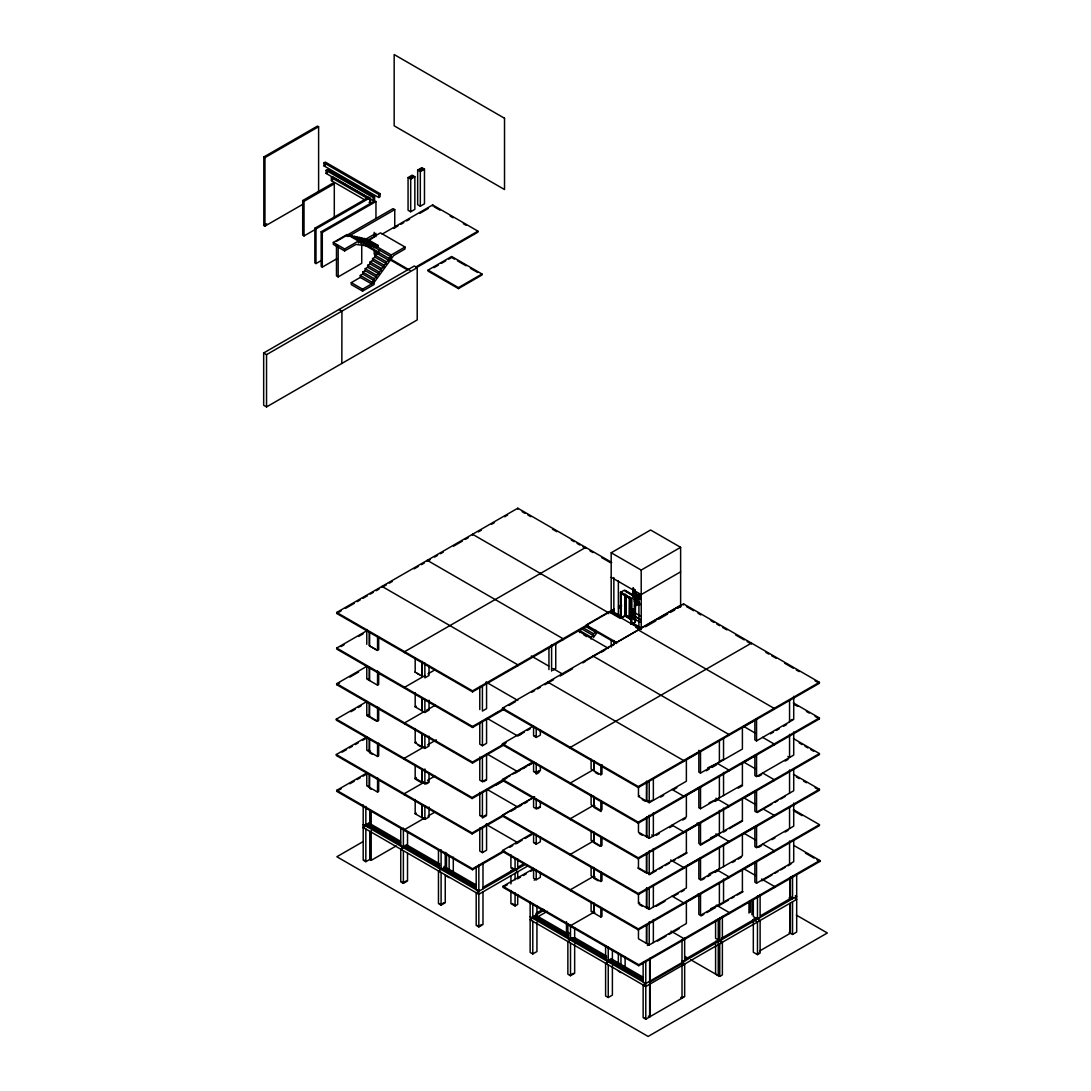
<?xml version="1.0" encoding="UTF-8"?>
<svg xmlns="http://www.w3.org/2000/svg" width="1091" height="1091" viewBox="0 0 1091 1091"><rect width="100%" height="100%" fill="white"/><g stroke="black" fill="none" stroke-linecap="round" stroke-linejoin="round"><path stroke-width="1.5" d="M369.426 645.845L369.454 632.63L369.426 645.845L376.177 649.745M369.426 751.808L369.454 738.593L369.426 751.808L370.558 751.153M377.541 650.522L377.568 636.258M366.781 737.08L366.781 750.281L377.541 756.486L377.568 743.803M366.781 701.704L366.781 714.891L377.541 721.11L377.568 706.845M366.781 665.755L366.781 678.957L377.541 685.162L377.568 670.897M366.781 772.646L366.781 785.847L377.541 792.052L377.568 777.788M378.672 649.881L378.7 637.199M378.7 743.162L378.672 755.831L377.541 756.486M378.7 707.773L378.672 720.455L377.541 721.11M378.7 671.838L378.672 684.507L377.541 685.162M378.7 780.31L378.672 791.398L377.541 792.052M429.036 700.204L429.036 710.105L424.876 712.491L415.166 706.886L415.207 692.621M415.166 672.247L415.207 657.996M429.036 773.178L429.036 781.429L424.876 783.815L415.166 778.21L415.194 765.541M429.036 736.152L429.036 746.039L424.876 748.44L415.166 742.835L415.207 728.57M429.036 807.095L429.036 816.995L424.876 819.382L415.166 813.777L415.207 799.512M422.244 782.302L422.272 769.087L422.244 782.302L423.376 781.647M593.749 806.317L593.777 796.416L593.749 806.317L594.881 805.676M594.881 912.308L593.749 912.962L593.777 903.048M593.749 877.382L593.777 867.481L593.749 877.382L594.881 876.741M591.104 794.903L591.104 804.79L600.827 810.408L600.855 800.903M591.104 759.254L591.104 769.155L600.827 774.76L600.855 765.255M591.104 867.618L591.104 875.855L600.827 881.473L600.855 871.954M591.104 830.578L591.104 840.479L600.827 846.084L600.855 836.579M591.104 901.534L591.104 911.435L600.827 917.04L600.855 907.535M601.973 801.83L601.959 809.754L600.827 810.408M601.987 764.6L601.959 774.119L600.827 774.76M601.973 872.895L601.959 880.819L600.827 881.473M601.973 837.52L601.959 845.443L600.827 846.084M601.973 908.476L601.959 916.399L600.827 917.04M638.48 822.628L638.453 832.133L649.213 838.338L686.375 816.886L686.375 795.107L700.517 786.938L700.517 808.717L742.398 784.702L742.398 762.923L756.554 754.754L756.554 776.533L754.863 775.565L754.863 755.463M754.863 719.815L754.863 739.93L756.554 740.898L756.554 719.105L742.398 727.274L742.398 749.067L700.517 773.069L700.517 751.29L686.375 759.459L686.375 781.238L649.213 802.703L638.453 796.485L638.48 786.979M638.48 929.259L638.453 938.765L649.213 944.983L686.375 923.518L686.375 901.739L699.113 894.388M754.863 826.528L754.863 846.63L756.554 847.598L756.554 825.819L742.398 833.988L742.398 855.767L700.517 879.782L700.517 858.003L686.375 866.172L686.375 887.951L649.213 909.403L638.453 903.198L638.48 893.693M638.48 858.303L638.453 867.822L649.213 874.027L686.375 852.562L686.375 830.783L699.113 823.432M646.568 836.811L646.622 816.995L646.568 836.811L647.699 836.17M646.568 801.176L646.622 781.361L646.568 801.176L647.699 800.521M646.568 907.876L646.622 888.06L646.568 907.876L647.699 907.235M374.077 282.528L374.077 284.492L362.58 291.12L351.275 284.587L351.275 282.637L362.58 289.17L374.077 282.528L393.687 255.526L405.006 248.993L405.006 247.03L380.486 232.874L366.712 240.825M593.381 637.594L597.309 632.194M632.344 612.16L632.835 612.446C631.225 611.533 633.803 613.824 633.08 611.915L632.221 611.424L632.153 612.283M632.344 616.415L632.835 616.701C631.225 615.774 633.803 618.065 633.08 616.156L632.221 615.665L632.153 616.524M324.041 162.859L325.35 162.095L380.063 193.68L380.063 196.735L378.741 197.498L324.041 165.914L324.041 162.859L378.741 194.443L380.063 193.68M324.041 165.914L325.35 165.15M326.114 170.373L327.436 169.61L374.595 196.83L374.595 199.885L373.272 200.649L326.114 173.414L326.114 170.373L373.272 197.594L374.595 196.83M326.114 173.414L327.436 172.651M364.776 199.885L331.391 180.615L331.391 177.615L332.714 176.851L370.449 198.63L370.449 201.63L369.126 202.394M331.391 180.615L332.714 179.851M315.558 229.287L304.021 235.942L302.698 235.179L302.698 200.553L332.973 183.07L334.296 183.834L334.296 218.473M302.698 200.553L304.021 201.317L334.296 183.834M417.676 170.06L421.822 167.673L424.467 169.2L424.467 203.826L420.321 206.226L417.676 204.699L417.676 170.06L420.321 171.587L424.467 169.2M369.126 199.394L370.449 198.63M408.061 177.574L412.207 175.187L414.853 176.715L414.853 209.377L410.693 211.777L408.061 210.249L408.061 177.574L410.693 179.101L414.853 176.715M378.031 247.357L355.966 244.411L344.647 250.944L333.328 244.411L333.328 242.447L347.102 234.497L358.421 241.043L358.421 242.993L360.876 241.588L360.876 243.538L363.317 242.12L363.317 244.084L365.771 242.666L365.771 244.629L368.226 243.211L368.226 245.175L370.681 243.757L370.681 245.72L373.136 244.302L373.136 246.266L375.577 244.848L375.577 246.811L378.031 245.393L378.031 247.357L391.246 254.98L405.006 247.03M336.478 241.302L393.06 208.626L394.751 209.595L394.751 227.746M347.102 236.461L349.556 235.042L360.876 241.588M348.315 236.406L394.751 209.595M356.907 238.643L359.362 237.224L370.681 243.757M333.328 242.447L344.647 248.993L358.421 241.043M364.558 239.884L375.877 233.338L375.877 236.692M382.095 234.142L432.663 204.944L477.94 231.156L477.94 232.138L415.807 268.004M393.646 228.442L397.983 225.946M400.874 224.282L403.765 222.605M406.657 220.941L409.548 219.277M419.653 213.427L428.327 208.422M377.472 251.816L388.791 258.349L388.791 260.313L377.472 253.78L377.472 251.816L379.927 250.398M375.018 255.199L386.337 261.731L386.337 263.695L375.018 257.162L375.018 255.199L377.472 253.78M336.478 244.602L336.478 275.941L338.155 276.909L361.735 263.299L361.735 244.861M372.563 258.567L383.882 265.113L383.882 267.063L372.563 260.531L372.563 258.567L375.018 257.162M370.108 261.949L381.427 268.481L381.427 270.445L370.108 263.913L370.108 261.949L372.563 260.531M367.667 265.331L378.972 271.864L378.972 273.814L367.667 267.281L367.667 265.331L370.108 263.913M365.212 268.7L376.531 275.232L376.531 277.196L365.212 270.663L365.212 268.7L367.667 267.281M362.757 272.082L374.077 278.614L374.077 280.578L362.757 274.032L362.757 272.082L365.212 270.663M388.791 258.349L391.246 256.944L391.246 254.98M360.303 275.45L371.622 281.983L371.622 283.946L360.303 277.414L360.303 275.45L362.757 274.032M386.337 261.731L388.791 260.313M351.275 282.637L360.303 277.414M383.882 265.113L386.337 263.695M381.427 268.481L383.882 267.063M378.972 271.864L381.427 270.445M376.531 275.232L378.972 273.814M374.077 278.614L376.531 277.196M371.622 281.983L374.077 280.578M263.667 352.979L414.335 265.999L417.212 267.663L417.212 319.936L266.545 406.916L263.667 405.266L263.667 352.979L266.545 354.643L417.212 267.663M415.807 267.022L477.94 231.156M428.054 270.104L451.633 256.48L482.004 274.018L482.004 275L458.425 288.61L428.054 271.073L428.054 270.104L458.425 287.629L482.004 274.018M433.945 267.677L438.377 265.127M441.323 263.422L445.742 260.872M448.687 259.167L451.633 257.462L454.524 259.14M611.192 613.06L611.192 552.769L650.618 530.008L680.62 547.327L680.62 605.914M611.192 552.769L641.194 570.088L680.62 547.327M630.571 619.32L624.516 615.706L620.452 618.052L620.452 592.427L624.516 590.095L640.185 599.041M636.435 593.204L633.462 593.94L636.435 593.204L636.435 596.572M633.735 596.191L634.485 595.754M637.021 594.281L636.271 597.377A3.532 2.032 60 0 1 639.94 598.073A3.559 2.059 60 0 0 639.04 597.104L638.903 597.009M620.452 592.427L631.362 598.727L635.426 596.395L635.426 622.006L632.971 623.425M614.165 608.983L611.246 610.674L620.834 616.197M618.556 606.46L621.475 604.769M634.921 596.859L631.634 594.527M637.539 595.495L640.458 593.804M639.135 596.041L638.999 595.986A3.559 2.059 60 0 0 638.085 595.904L636.53 596.777A3.559 2.059 60 0 0 636.217 597.213M680.62 571.834L641.194 594.595L611.192 577.275M579.607 632.48L579.607 630.516L582.062 629.098L593.381 635.63L593.381 633.666L583.48 627.952M618.556 608.082L621.475 606.405M638.671 596.327L639.49 596.245M634.417 605L638.603 602.573M634.417 606.201L638.63 603.718M635.808 605.723L638.603 604.1M631.975 609.678L633.816 608.614L635.167 609.392L635.167 617.724L633.326 618.788L631.975 618.011L631.975 609.678L633.326 610.455L633.326 618.788M593.381 633.666L595.836 632.262L595.836 630.298M632.098 611.083L633.23 611.737L632.139 609.924L633.271 610.578L635.167 609.392M625.607 594.35L625.607 615.188L629.33 617.342L629.33 598.1M621.393 618.161L625.361 615.87L630.421 618.802L629.862 597.322M579.607 630.516L590.927 637.049L593.381 635.63M632.153 613.428L632.221 612.569L633.08 613.865L632.221 613.387M630.762 617.942L630.571 598.823M632.494 612.706L632.494 609.378L633.844 610.155L633.844 618.488L632.221 617.629M632.998 617.342L632.221 616.81L632.153 617.67M633.08 618.12L633.08 617.301M630.762 598.714L631.171 623.807M635.289 621.611L634.853 596.709M630.803 624.025L631.744 624.134L631.744 617.724M552.973 670.283L555.742 668.688L555.742 643.949M616.565 642.504L640.144 628.893L609.774 611.355L586.194 624.979L616.565 642.504L616.565 643.485L586.194 625.948M586.713 660.191L608.819 647.427M611.246 646.254L614.165 644.563M495.941 713.391L498.396 711.973M479.781 722.747L479.781 744.185L482.413 745.712L486.572 743.312L486.572 718.574M426.267 783.952L429.036 782.356M533.581 726.047L533.581 735.934L536.213 737.461L540.359 735.061L540.359 730.124M363.303 841.488L336.86 856.749L648.122 1036.45L827.333 932.982L796.348 915.104M479.781 757.045L479.781 780.133L482.413 781.661L486.572 779.26L486.572 754.522M483.804 781.606L486.572 780.01M495.941 785.247L503.551 780.842M528.167 865.777L478.84 894.265L363.194 827.496L363.194 860.172L365.84 861.699L369.985 859.299L369.985 831.533L369.876 859.585L371.199 860.349L396.21 845.907M403.465 846.234L402.156 846.998L402.156 849.984M539.049 770.71L536.213 772.346L534.89 771.582M533.581 761.682L533.581 771.582L536.213 773.096L540.359 770.71L540.359 765.759M536.213 774.146L538.981 772.551M479.781 792.421L479.781 815.509L482.413 817.036L486.572 814.65L486.572 789.898M482.413 817.977L486.572 815.577M406.207 880.969L403.384 882.605L402.061 881.842M400.738 849.166L400.738 881.842L403.384 883.369L407.529 880.969L407.529 853.203M533.581 797.371L533.581 807.258L536.213 808.786L540.359 806.385L540.359 801.449M537.604 808.731L540.359 807.135M479.781 827.987L479.781 851.075L482.413 852.603L486.572 850.216L486.572 823.828M533.581 832.747L533.581 842.647L536.213 844.161L540.359 841.775L540.359 836.824M443.942 902.748L441.105 904.384L439.782 903.621M438.459 870.959L438.459 903.621L441.105 905.148L445.251 902.748L445.251 874.982M510.915 870.877L513.561 869.35M483.313 887.147L515.238 868.722L516.561 869.486L516.561 872.473M518.143 867.045L523.953 863.69M477.613 890.556L478.922 889.792M512.238 870.877L513.561 870.113M516.398 868.75L515.075 869.513L512.238 867.877M525.262 864.454L478.84 891.265L363.194 824.496L363.194 804.899M652.036 800.303L649.213 801.94L647.89 801.176M719.392 761.545L722.215 759.909M789.557 721.069L792.393 719.433M756.554 740.898L793.716 719.433L793.716 696.344M660.696 797.071L663.628 795.38M673.897 789.448L676.843 787.757M706.177 770.819L709.109 769.128M712.055 767.423L716.446 764.886M770.491 733.848L773.424 732.156M776.356 730.465L779.288 728.774M783.693 726.224L786.625 724.533M534.195 880.151L535.517 879.387M533.581 868.327L533.581 878.214L536.213 879.741L540.359 877.341L540.359 872.391M481.663 924.541L478.84 926.177L477.517 925.413M476.194 892.738L476.194 925.413L478.84 926.927L482.986 924.541L482.986 891.865M510.915 890.488L510.915 903.553L515.075 905.953L517.707 904.425L517.707 894.62M756.554 776.533L793.716 755.081L793.716 731.993M656.291 835.297L659.223 833.606M669.506 827.674L672.438 825.982M682.707 820.05L685.639 818.359M714.987 801.421L717.919 799.717M738.212 788.179L742.603 785.629M758.75 776.315L761.682 774.624M785.152 761.068L788.097 759.377M535.94 913.399L543.195 909.212M535.817 914.994L544.518 909.976M532.79 917.504L535.613 915.881M537.263 917.149L547.423 911.285M754.863 791.139L754.863 811.254L756.554 812.222L756.554 790.443L742.398 798.598L742.398 820.391L700.517 844.407L698.84 843.425L698.84 823.323M756.554 812.222L793.716 790.757L793.716 769.319M649.213 874.764L656.291 870.686M659.223 868.982L662.169 867.29M665.101 865.599L669.506 863.063M672.438 861.358L675.37 859.667M678.302 857.976L687.112 852.889M700.313 845.266L719.392 834.26M723.538 832.024L726.47 830.333M729.402 828.642L742.603 821.018M757.277 812.536L771.951 804.067M774.883 802.376L777.828 800.685M780.761 798.994L785.152 796.444M530.144 902.039L530.144 952.416L532.79 953.943L536.936 951.543L536.936 922.14M573.334 937.66L570.511 939.296L569.188 938.533M756.554 847.598L793.716 826.146L793.716 803.058M656.291 906.253L665.101 901.166M673.897 896.093L678.302 893.543M681.234 891.852L684.166 890.161M701.772 880.001L704.718 878.296M707.65 876.605L710.582 874.914M714.987 872.377L717.919 870.673M732.334 862.517L735.279 860.826M738.212 859.122L741.144 857.431M758.75 847.271L761.682 845.58M771.951 839.647L774.883 837.956M785.152 832.024L788.097 830.333M570.511 974.959L573.334 973.322M567.865 941.519L567.865 974.195L570.511 975.722L574.657 973.322L574.657 943.92M608.246 961.076L611.069 959.439M647.386 945.502L648.709 944.738M754.863 862.095L754.863 882.21L756.554 883.178L793.716 861.713L793.716 840.275M657.423 941.124L666.124 936.092M669.028 934.414L671.933 932.737M674.797 931.278L679.188 928.55M700.954 915.99L703.859 914.313M706.763 912.635L715.464 907.603M718.369 905.939L728.529 900.075M731.42 898.398L734.325 896.72M737.23 895.043L743.039 891.688M761.859 880.819L772.019 874.955M774.924 873.277L777.828 871.6M780.733 869.922L785.084 867.413M787.988 865.736L790.893 864.058M605.6 963.312L605.6 995.988L608.246 997.501L612.392 995.115L612.392 965.699M760.113 920.436L760.113 953.098L757.468 954.625L753.322 952.238L753.322 919.563L755.968 918.036M685.093 959.289L718.464 940.019M721.369 938.342L756.186 918.24M760.55 915.731L792.475 897.293M754.645 919.563L755.968 918.799M682.011 961.757L683.334 960.994M682.011 962.521L684.657 960.994L684.657 938.124M715.587 920.381L715.587 938.342L719.746 940.742L722.378 939.215L722.378 916.345M753.322 900.225L753.322 916.563L757.468 918.963L760.113 917.436L760.113 894.565M649.65 982.255L682.011 963.558M759.513 951.052L790.416 933.214L790.416 903.525M682.011 997.433L683.334 996.669M757.468 953.861L758.79 953.098M648.327 1016.116L649.65 1016.88L684.657 996.669L684.657 963.994M715.587 944.615L715.587 974.018L719.746 976.404L722.378 974.89L722.378 942.215M643.144 984.982L643.144 1017.658L645.777 1019.185L649.922 1016.785L649.922 984.109M789.093 932.45L792.543 934.442L796.689 932.055L796.689 875.146M302.657 204.399L264.949 226.11L263.817 225.469L263.817 156.968L317.481 126.079L318.613 126.72L318.613 191.88M263.817 156.968L264.949 157.622L318.613 126.72M263.817 225.469L266.709 223.791M321.381 260.463L315.981 263.572L314.849 262.931L314.849 228.237L368.608 197.294L369.74 197.935L369.74 204.549M314.849 228.237L315.981 228.892L369.74 197.935M336.805 258.772L322.295 267.118L321.163 266.463L321.163 231.783L374.827 200.88L375.959 201.535L375.959 218.05M321.163 231.783L322.295 232.438L375.959 201.535M370.163 239.556L373.067 237.893M587.913 625.429L472.539 691.858L336.71 613.442L336.71 612.46L517.816 508.201L611.724 562.424M336.71 613.442L341.101 610.919M345.479 608.396L354.248 603.35M357.166 601.673L360.085 599.982M363.003 598.304L367.381 595.781M370.313 594.104L373.231 592.413M376.15 590.736L379.068 589.058M383.446 586.535L386.364 584.858M389.296 583.167L392.215 581.489M414.116 568.875L418.494 566.352M421.426 564.674L424.344 562.997M430.181 559.628L427.263 561.306L427.263 560.324L563.079 638.74L563.079 639.721M434.559 557.106L437.491 555.428M440.409 553.737L443.328 552.06M453.556 546.168L462.311 541.136M465.23 539.445L468.162 537.768M478.376 531.876L481.295 530.199M491.523 524.307L494.441 522.63M504.669 516.752L507.588 515.061M503.21 709.805L472.539 727.465L336.71 649.05L336.71 648.068L367.381 630.421M341.101 646.527L344.02 644.849M358.625 636.435L363.003 633.912M504.628 744.58L472.498 763.086L336.669 684.671L336.669 683.689L367.34 666.028M336.669 684.671L339.587 682.98M349.816 677.102L358.584 672.056M502.787 780.883L472.117 798.544L336.301 720.128L336.301 719.146L366.971 701.486M350.907 711.714L355.284 709.205M358.203 707.513L361.135 705.836M425.067 675.506L404.625 687.275L404.625 688.257M427.999 673.829L435.295 669.629M415.166 706.886L416.298 706.232M502.787 816.273L472.117 833.919L336.301 755.518L336.301 754.536L366.971 736.875M342.138 752.149L346.515 749.626M349.447 747.949L352.366 746.258M355.284 744.58L358.203 742.903M362.58 740.38L365.512 738.689M423.567 711.959L404.584 722.897L404.584 723.878M426.486 710.282L435.254 705.236M336.71 612.46L472.539 690.876L614.206 609.31M618.583 606.801L621.502 605.11M609.814 612.815L614.206 610.292M618.583 607.769L621.502 606.091M415.166 742.835L416.298 742.18M504.656 851.239L472.526 869.745L336.71 791.33L336.71 790.348L367.381 772.687M336.71 791.33L341.088 788.807M349.856 783.761L354.234 781.238M357.152 779.547L360.085 777.869M363.003 776.192L365.921 774.501M424.658 746.585L404.215 758.354L404.215 759.336M427.577 744.908L436.345 739.862M502.474 708.154L683.566 603.896L819.382 682.311L819.382 683.293L638.29 787.552L502.474 709.136L502.474 708.154L638.29 786.57L819.382 682.311M336.71 648.068L472.539 726.483L504.669 707.991M509.047 705.468L515.62 701.568M531.685 692.321L534.604 690.644M537.522 688.953L540.44 687.275M544.832 684.753L549.946 681.93M550.669 681.384L553.587 679.707M560.16 676.038L563.079 674.361L552.973 668.524M563.815 673.829L572.57 668.783M582.799 662.892L585.717 661.214M601.782 651.968L604.7 650.277M645.599 626.739L655.814 620.847M658.746 619.17L667.501 614.124M670.42 612.446L674.811 609.924M677.729 608.246L680.648 606.555M415.166 778.21L416.298 777.569M423.199 782.806L404.202 793.743L404.202 794.725M427.577 780.283L434.873 776.083M793.375 702.918L819.382 717.933L819.382 718.914L638.29 823.173L502.474 744.758L502.474 743.776L533.144 726.115M502.474 744.758L505.392 743.066M519.998 734.666L524.376 732.143M527.294 730.452L530.226 728.774M336.669 683.689L472.498 762.104L506.088 742.766M520.693 734.352L517.761 736.043L487.418 718.519M415.166 813.777L416.298 813.136M425.067 817.786L404.625 829.555L404.625 830.537M427.986 816.095L435.295 811.895M793.43 738.58L819.436 753.595L819.436 754.577L638.344 858.835L502.528 780.42L502.528 779.438L533.199 761.777M336.301 719.146L472.117 797.562L510.097 775.701M513.015 774.024L515.934 772.346M518.852 770.655L533.458 762.254M502.528 780.42L506.906 777.897M515.661 772.851L520.052 770.328M522.971 768.65L525.889 766.973M528.808 765.282L531.726 763.605M793.43 774.255L819.45 789.27L819.45 790.252L638.344 894.511L502.528 816.095L502.528 815.113L534.658 796.621M336.301 754.536L472.117 832.951L533.458 797.63M511.297 811.049L515.675 808.526M518.593 806.849L521.512 805.172M524.43 803.494L527.362 801.803M593.749 769.523L570.388 782.983L570.388 783.965M793.43 809.645L819.436 824.66L819.436 825.642L638.344 929.9L502.528 851.485L502.528 850.503L533.199 832.842M509.824 847.284L512.743 845.593M515.675 843.916L518.593 842.238M528.808 836.347L531.74 834.67M336.71 790.348L472.526 868.763L503.196 851.103M522.194 840.165L517.802 842.688L486.013 824.346M525.112 838.488L528.03 836.811M593.804 805.199L570.429 818.645L570.429 819.627M638.453 796.485L639.585 795.844M793.853 845.457L819.859 860.472L819.859 861.454L638.767 965.712L502.937 887.297L502.937 886.315L533.608 868.654M504.397 886.451L507.315 884.774M517.543 878.882L520.462 877.205M523.38 875.528L526.312 873.836M530.69 871.314L533.608 869.636M593.804 840.875L570.443 854.321L570.443 855.303M502.474 743.776L638.29 822.191L819.382 717.933M593.804 876.25L570.443 889.711L570.443 890.692M502.528 779.438L638.344 857.853L819.436 753.595M594.213 912.076L570.852 925.523L570.852 926.504M502.528 815.113L638.344 893.529L819.45 789.27M638.453 903.198L639.585 902.543M502.528 850.503L638.344 928.918L819.436 824.66M502.937 886.315L638.767 964.73L819.859 860.472M690.698 959.753L718.246 975.613L719.378 974.959M698.84 894.279L698.84 914.381L700.517 915.349L742.398 891.347L742.398 869.554L756.554 861.385L756.554 883.178M707.65 767.9L719.392 762.295L719.392 740.789M709.109 802.84L719.392 797.944L719.392 776.424M710.582 837.833L719.392 833.619L719.392 810.463M709.109 873.905L719.392 869.009L719.392 847.489M710.582 908.776L719.392 904.575L719.392 883.069M637.908 595.986L637.621 596.177A3.559 2.059 60 0 1 638.521 596.259L638.658 596.313M637.99 595.931L638.085 595.904A3.532 2.046 60 0 1 638.999 596.027L639.244 596.122M637.049 596.477L637.144 596.45A3.559 2.059 60 0 1 638.058 596.532L638.74 596.395L638.78 598.4L637.485 596.354A3.532 2.046 60 0 1 638.726 595.809M331.391 177.615L367.667 198.562M457.415 260.804L466.102 265.809M470.439 268.318L477.667 272.491M366.712 238.861L378.031 245.393M364.271 238.315L375.577 244.848M361.817 237.77L373.136 244.302M356.907 236.679L368.226 243.211M372.372 246.048L391.246 256.944M354.452 236.133L365.771 242.666M351.998 235.588L363.317 242.12M338.96 309.517L341.933 311.126L341.838 363.453M522.139 511.679L525.03 513.356M527.921 515.02L530.812 516.684M552.482 529.203L556.819 531.699M571.275 540.045L574.166 541.709M577.057 543.386L579.935 545.05M582.826 546.714L585.717 548.391L585.717 547.409L404.625 651.668L404.625 652.65M590.054 550.887L592.945 552.564M601.618 557.569L610.278 562.574M686.457 606.541L693.685 610.715M698.022 613.224L700.899 614.888M711.018 620.724L713.909 622.402M716.801 624.066L719.692 625.729M722.583 627.407L726.92 629.902M735.579 634.907L744.253 639.912M747.144 641.59L750.035 643.254M765.923 652.432L768.814 654.095M771.705 655.759L776.042 658.268M784.715 663.273L793.375 668.278M796.266 669.942L799.158 671.62M815.059 680.798L817.936 682.461M625.361 590.913L630.23 593.722M625.075 591.077L639.421 599.477M633.735 599.232L639.421 602.518M634.226 600.596L639.926 603.882M630.803 599.054L621.024 593.409L621.024 618.379M634.226 601.536L639.926 604.823M794.821 704.731L797.712 706.395M806.385 711.4L809.277 713.064M815.059 716.405L819.382 718.914M634.73 612.706L640.567 616.074M631.975 613.838L633.326 614.615M634.157 615.856L639.994 619.224M634.73 616.292L640.567 619.838M633.816 616.947L635.167 617.724M632.194 616.92L632.971 617.37M634.567 619.061L640.253 622.347M625.607 615.188L629.521 617.233L629.712 597.882M631.744 622.497L641.249 627.98L680.675 605.219L680.675 606.855M633.994 624.461L638.276 626.916M611.219 613.169L619.906 618.188M635.808 627.366L638.699 629.043M638.29 629.957L774.119 708.373L774.119 709.355M799.212 742.903L802.103 744.567M804.994 746.23L807.885 747.908M810.763 749.572L813.654 751.235M585.935 626.534L595.836 632.262M578.012 630.775L608.355 648.299M743.776 726.47L755.327 733.152M762.554 737.325L774.119 743.994L774.119 744.976M583.862 634.921L586.685 636.558M787.879 756.513L789.557 757.481L789.557 734.393M593.013 656.032L728.843 734.448L728.843 735.429M796.321 776.915L799.212 778.579M803.549 781.074L806.44 782.752M815.113 787.757L818.005 789.42M743.817 762.145L755.381 768.814M762.609 772.987L774.16 779.656L774.16 780.638M531.29 656.005L548.637 666.015M717.278 763.386L728.843 770.055L728.843 771.037M793.43 810.627L802.103 815.632M743.83 797.821L755.381 804.49M762.609 808.663L774.174 815.345L774.174 816.327M700.517 773.069L698.84 772.101L698.84 750.322M715.887 798.217L728.897 805.731L728.897 806.699M805.403 853.107L814.077 858.112M816.968 859.79L819.859 861.454M486.027 682.066L517.816 700.422M672.001 789.448L683.566 796.116L683.566 797.098M743.83 833.21L755.381 839.879M762.609 844.052L774.174 850.721L774.174 851.703M700.517 808.717L698.84 807.749L698.84 787.634M697.108 823.05L699.999 824.728M715.887 833.892L728.897 841.406L728.897 842.388M534.89 735.934L536.213 736.698M595.304 772.483L598.236 774.174M642.258 799.594L645.19 801.285M369.508 645.79L376.845 650.031M414.989 672.056L422.326 676.284M416.585 673.065L419.408 674.702M795.366 895.616L796.689 896.379L645.777 983.509L530.144 916.754M672.056 825.11L683.621 831.792L683.621 832.774M744.239 869.022L755.804 875.691M761.573 879.032L774.583 886.533L774.583 887.515M795.366 898.616L796.689 899.379L645.777 986.509L530.144 919.74M791.22 897.252L792.543 898.016M789.093 897.825L790.416 898.589L790.416 877.041M717.332 870.113L728.897 876.782L728.897 877.764M651.682 834.97L653.359 835.938L653.359 812.85M593.831 807.326L601.168 811.554M639.312 833.579L642.258 835.27M368.103 678.957L369.426 679.72M487.05 753.976L517.393 771.501M670.624 859.967L683.621 867.468L683.621 868.45M700.517 879.782L698.84 878.814L698.84 858.699M753.322 919.563L757.468 921.95L757.468 954.625M697.517 894.252L700.408 895.916M716.31 905.094L729.306 912.594L729.306 913.576M592.427 840.479L593.749 841.243M647.89 872.5L649.213 873.264M593.831 842.702L599.709 846.084M637.853 868.109L646.649 873.195M368.103 714.891L369.426 715.655M423.567 746.912L424.876 747.676M370.981 717.96L376.845 721.356M417.921 745.071L420.853 746.762M366.781 715.641L369.426 717.169M487.05 789.366L517.393 806.876M672.056 896.175L683.621 902.857L683.621 903.839M715.587 941.342L719.746 943.742L719.746 976.404M534.89 842.647L536.213 843.411M647.89 907.876L649.213 908.639M593.831 878.282L598.236 880.819M639.312 904.534L642.258 906.226M368.103 750.281L369.426 751.044M481.104 815.509L482.413 816.273M369.508 752.681L372.44 754.386M414.989 778.947L422.326 783.174M671.033 931.155L684.03 938.669L684.03 939.651M684.889 956.412L687.794 958.075M682.189 960.966L683.511 961.73L683.511 964.717M592.427 911.435L593.749 912.199M647.89 943.456L649.213 944.22M368.103 785.847L369.426 786.611M423.567 817.868L424.876 818.632M369.876 788.507L371.199 789.27M569.257 933.091L566.488 931.496L566.488 921.69M680.689 997.433L682.011 998.197L682.011 939.651M535.517 915.063L568.888 934.332M574.698 937.674L606.623 956.111M610.974 958.621L642.899 977.059M569.025 935.928L534.195 915.826L534.195 918.813M571.929 937.605L606.746 957.707M643.035 978.654L609.651 959.384L609.651 962.385M512.238 903.553L515.075 905.189M532.694 916.699L568.97 937.633M606.691 959.425L570.416 938.478L569.093 939.242L569.093 942.229M608.151 960.257L642.967 980.359M368.567 822.819L400.492 841.243M406.302 844.598L439.673 863.867M444.023 866.377L475.949 884.815M368.703 824.414L400.629 842.838M439.809 865.463L404.979 845.361L404.979 848.348M444.16 867.972L476.085 886.41M365.744 824.441L400.574 844.557M404.925 847.066L439.755 867.168M441.2 868.013L476.031 888.115M402.061 846.18L403.384 846.943M477.517 889.738L478.84 890.501M618.338 971.113L620.97 972.64M364.285 825.464L362.976 824.701L362.976 827.687L364.285 828.451L364.421 825.205M446.505 876.141L449.137 877.655M644.454 1017.658L645.777 1018.421M364.517 860.172L365.84 860.935M434.123 206.772L439.959 210.154M450.188 216.073L453.106 217.764M463.334 223.682L466.252 225.373M366.208 244.998L379.354 252.607M389.582 258.526L410.025 270.363M364.749 245.134L377.895 252.744M389.582 259.508L407.107 269.654M636.667 596.832L637.853 598.864M637.021 596.627L638.194 598.673L638.767 596.45L638.78 598.4L637.485 596.354M792.543 875.909L792.543 898.779L789.898 897.252L789.898 877.655M792.543 901.78L792.543 934.442M789.898 903.512L789.898 932.928M789.557 700.395L789.557 721.833M789.557 770.069L789.557 793.157M789.557 807.095L789.557 828.546M789.557 841.025L789.557 864.113M758.968 918.158L758.968 921.159M757.468 896.093L757.468 918.963M751.958 899.543L751.958 914.776M751.481 644.085L751.481 643.104L570.388 747.362L570.388 748.344M750.281 900.784L750.281 912.321M748.972 901.534L748.972 913.085M723.538 738.471L723.538 759.95M723.538 772.455L723.538 795.598M723.538 808.186L723.538 831.274M723.538 845.17L723.538 866.663M723.538 879.101L723.538 902.23M721.233 939.951L721.233 942.938M719.746 917.872L719.746 940.742M718.246 918.813L718.246 940.537M718.246 943.879L718.246 975.613M700.517 822.614L700.517 844.407M700.517 893.57L700.517 915.349M683.566 603.896L683.566 604.878M683.566 761.491L683.566 760.509L547.75 682.093L547.75 683.075M653.359 778.865L653.359 800.303M653.359 848.539L653.359 871.627M653.359 885.565L653.359 907.003M653.359 919.495L653.359 942.583M650.236 958.716L650.236 981.914M649.922 958.239L649.922 981.109M649.65 959.057L649.65 1016.88M649.213 781.265L649.213 802.703M649.213 815.25L649.213 838.338M649.213 850.939L649.213 874.027M649.213 887.965L649.213 909.403M649.213 921.895L649.213 944.983M645.777 960.639L645.777 1019.185M643.144 962.385L643.144 981.982M641.194 570.088L641.249 629.616M638.917 593.763L638.917 626.057M638.767 964.73L638.767 965.712M638.29 786.57L638.29 787.552M638.29 822.191L638.29 823.173M638.344 857.853L638.344 858.835M638.344 893.529L638.344 894.511M638.344 928.918L638.344 929.9M634.907 589.604L634.907 594.718M634.717 589.713L634.717 594.827M634.185 589.195L634.185 596.013M633.994 589.304L633.994 596.122M633.244 588.035L633.244 596.545M633.107 587.967L633.107 596.477M631.744 609.719L631.744 598.509L620.834 592.208L620.834 617.833M631.362 598.727L631.362 624.352M630.039 597.432L630.039 619.02M625.975 595.727L625.975 614.969M625.798 595.836L625.798 615.079M625.361 595.904L625.361 615.87M625.075 594.404L624.979 616.088M625.116 957.052L625.116 966.953M620.97 954.502L620.97 964.403M618.365 580.985L618.365 616.674M618.338 952.975L618.338 964.526M613.838 577.589L613.838 613.278M613.838 640.472L613.838 643.867M612.392 949.634L612.392 959.439L608.246 961.839L608.246 947.138M611.192 640.322L611.192 647.127M608.355 613.66L608.355 612.678L472.539 534.263L472.539 535.245M608.246 964.826L608.246 997.501M606.828 961.021L606.828 964.021M605.6 945.611L605.6 960.312M593.749 903.062L593.749 912.962M590.927 637.049L590.927 639.012M574.657 927.855L574.657 937.66L570.511 940.06L570.511 925.345M570.511 943.047L570.511 975.722M567.865 923.832L567.865 938.533M551.596 644.699L551.596 671.088M548.95 648.122L548.95 669.56M540.44 573.471L540.44 574.452M536.936 906.076L536.936 915.881L532.79 918.267L532.79 903.566M536.213 727.561L536.213 737.461M536.213 763.209L536.213 773.096M536.213 798.885L536.213 808.786M536.213 834.274L536.213 844.161M536.213 869.841L536.213 879.741M532.79 921.268L532.79 953.943M531.372 917.449L531.467 920.504M517.816 508.201L517.816 509.183M517.816 665.783L517.816 664.814L381.986 586.399L381.986 587.367M517.707 858.958L517.707 868.75M517.707 871.75L517.707 878.282M515.075 858.849L515.075 870.277L510.915 867.877L510.915 854.812M515.075 873.277L515.075 879.81M515.075 892.874L515.075 905.953M510.915 875.773L510.915 883.942M486.572 682.298L486.572 708.686L482.413 711.073L482.413 686.334M482.986 862.736L482.986 888.865M482.413 720.974L482.413 745.712M482.413 756.922L482.413 781.661M482.413 792.298L482.413 817.036M482.413 827.864L482.413 852.603M479.781 686.471L479.781 709.559M478.84 865.122L478.84 926.927M477.517 890.501L477.613 893.556M476.194 866.868L476.194 889.738M472.539 690.876L472.539 691.858M472.539 726.483L472.539 727.465M472.498 762.104L472.498 763.086M472.526 868.763L472.526 869.745M472.117 797.562L472.117 798.544M472.117 832.951L472.117 833.919M458.425 287.629L458.425 288.61M453.297 857.117L453.297 871.968M449.137 856.217L449.137 869.418M446.505 853.053L446.505 869.541M445.251 852.385L445.251 867.086L441.105 869.486L441.105 849.875M441.105 872.473L441.105 905.148M439.878 868.777L439.878 871.764M438.459 849.984L438.459 867.959M432.663 204.944L432.663 205.926M429.036 665.565L429.036 675.465L424.876 677.866L424.876 663.014M424.876 699.304L424.876 712.491M424.876 735.252L424.876 748.44M424.876 768.978L424.876 783.815M424.876 806.194L424.876 819.382M420.321 171.587L420.321 206.226M410.693 179.101L410.693 211.777M407.529 832.228L407.529 845.307L403.384 847.693L403.384 828.096M403.384 850.694L403.384 883.369M400.738 828.205L400.738 846.18M378.741 194.443L378.741 197.498M375.877 251.776L375.877 255.13L374.199 254.162L374.199 249.13M374.199 232.369L374.199 237.402M373.272 197.594L373.272 200.649M371.199 810.804L371.199 825.71M371.199 830.66L371.199 860.349M369.985 810.558L369.985 823.637L365.84 826.023L365.84 806.426M369.876 810.04L369.876 824.946M367.258 823.582L367.258 826.569M366.781 629.48L366.781 644.317M365.84 829.024L365.84 861.699M362.58 289.17L362.58 291.12M344.647 248.993L344.647 250.944M338.155 245.57L338.155 276.909M322.295 232.438L322.295 267.118M315.981 228.892L315.981 263.572M304.021 201.317L304.021 235.942M266.545 354.643L266.545 406.916M264.949 157.622L264.949 226.11M638.671 603.568A4.446 2.564 60 0 1 637.444 602.737M635.276 597.295A4.446 2.564 60 0 1 639.844 597.432M638.835 603.146A4.064 2.346 60 0 1 638.262 602.818M635.726 597.404A4.064 2.346 60 0 1 639.899 597.527M636.162 597.432A4.064 2.346 60 0 1 639.858 596.709M636.053 597.35A3.532 2.032 60 0 1 639.94 598.468M638.862 603.459A4.446 2.564 60 0 1 637.935 602.887M635.467 597.186A4.446 2.564 60 0 1 639.749 597.009M636.53 597.213A4.446 2.564 60 0 1 636.599 596.532M636.667 596.231A4.446 2.564 60 0 1 639.981 595.591M636.83 596.327A4.064 2.346 60 0 1 639.776 595.986M639.19 595.918A3.532 2.046 60 0 1 639.926 596.286M636.339 597.322A4.446 2.564 60 0 1 639.803 595.7M369.454 703.204L369.426 716.419L369.426 703.231M369.454 667.269L369.426 680.47L369.426 667.283M369.454 774.16L369.426 787.375L369.426 774.174M422.272 661.473L422.244 676.338L422.244 661.501M422.272 733.697L422.244 746.912L422.244 733.725M422.272 697.763L422.244 710.977L422.244 697.776M422.272 804.653L422.244 817.868L422.244 804.667M593.777 760.768L593.749 770.682L593.749 760.782M593.777 832.092L593.749 842.007L593.749 832.106M646.622 852.685L646.568 872.5L646.568 852.712M646.608 925.291L646.568 943.456L646.568 925.318M636.585 600.105L637.444 601.086L636.585 600.105M421.822 168.437L418.999 170.06L420.321 170.823L423.144 169.2L421.822 168.437M412.207 175.951L409.37 177.574L410.693 178.338L413.53 176.715L412.207 175.951M634.676 597.541L634.485 620.097L634.676 597.541M632.289 614.274L632.985 615.61L632.289 614.274M504.519 118.264L394.165 54.55L394.165 125.82L504.519 189.534L504.519 118.264M644.549 985.8L644.549 982.8L644.454 985.746"/></g></svg>
